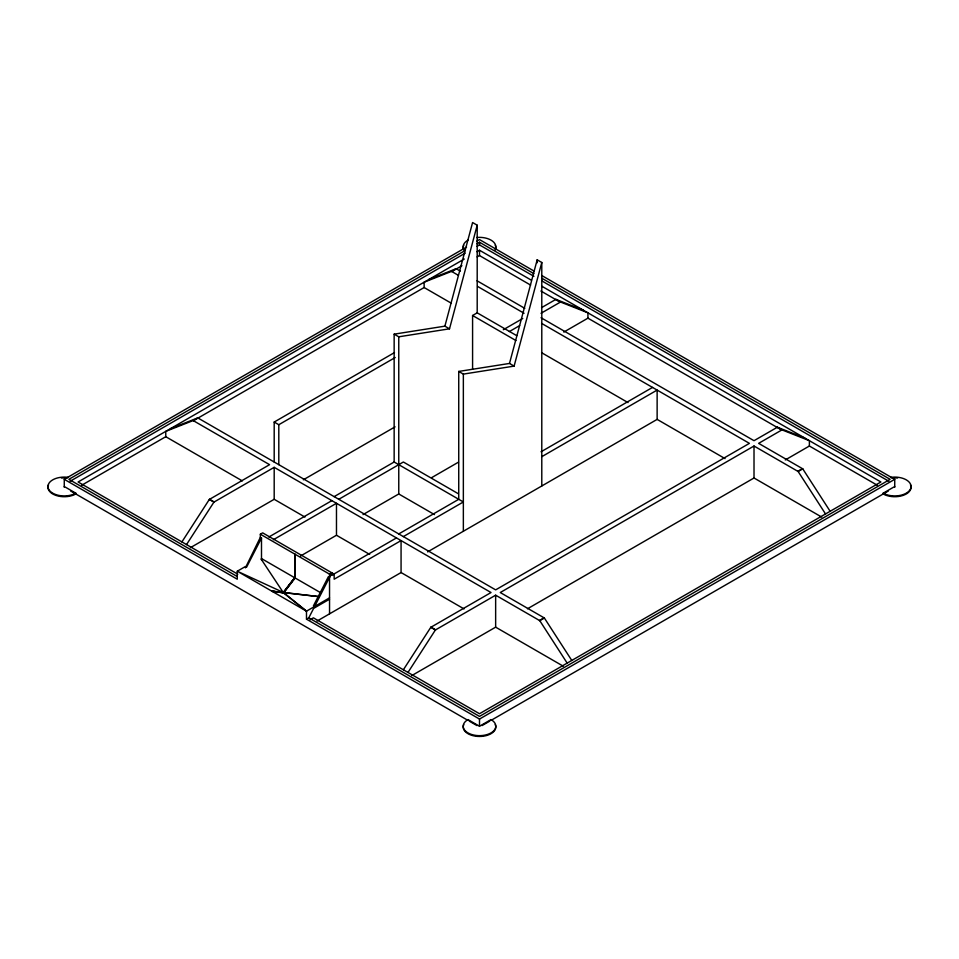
<?xml version="1.0" encoding="UTF-8"?>
<svg xmlns="http://www.w3.org/2000/svg" width="959" height="959" viewBox="0 0 959 959"><rect width="100%" height="100%" fill="white"/><g stroke="black" fill="none" stroke-linecap="round" stroke-linejoin="round"><path stroke-width="1.44" d="M403.367 536.596L463.353 501.965L394.149 462.01L394.149 334.152L398.764 336.801L398.764 493.969L434.487 514.599M509.493 363.449L537.172 259.829L541.787 262.49L514.108 366.11L509.493 363.449L458.738 371.433L458.738 499.303L398.764 533.923M394.149 334.152L444.892 326.156L472.583 222.536L477.198 225.197L477.198 312.838L516.757 335.674M398.764 336.801L449.507 328.817L477.198 225.197M317.129 621.012L401.066 572.547L401.066 540.588L334.164 579.212L334.164 574.153L262.658 532.856L260.345 534.199L260.345 537.364L245.396 567.86M260.345 537.364L261.495 538.035L246.559 567.201L245.396 566.529L237.281 571.216L237.281 579.212L64.265 479.32L64.265 487.316M329.536 597.865L306.484 611.171L283.42 592.794L272.116 591.331L283.648 592.65L306.484 611.171L306.484 619.166L308.786 617.836L331.862 572.823L329.536 574.153L329.548 613.844M181.91 541.919L209.314 499.459L269.575 464.671L193.167 420.557L165.763 431.37L165.763 436.705L81.647 485.266M186.525 544.58L213.929 502.12L274.19 467.333L491.032 592.53L430.783 627.318L403.367 669.778M407.983 672.439L435.398 629.979L495.647 595.191L539.761 620.653L567.165 663.113M306.484 611.171L237.281 571.216L283.181 592.386L294.725 577.75L283.42 592.794L271.649 591.068L319.227 596.654L283.648 592.65L294.725 577.75L294.725 554.038M283.876 592.53L295.18 578.013L295.18 554.302M64.265 479.32L466.53 247.074M476.911 241.081L479.5 239.582L533.995 271.049M465.247 250.479L68.88 479.32L236.993 576.383M476.911 243.742L479.5 242.243L533.899 273.663M70.175 481.238L465.247 253.14M476.911 246.403L479.5 244.917L533.899 276.324M464.276 259.026L78.099 481.981L237.796 574.177M476.959 251.702L479.5 250.239L531.406 280.208M193.167 420.557L197.782 417.896L495.647 589.869L749.411 443.358L541.583 323.375M451.389 303.26L424.13 287.532L424.13 282.21L451.545 271.385L456.16 268.724L460.308 271.121M193.442 420.713L424.13 287.532M451.821 271.553L461.914 265.715M477.138 256.928L479.5 255.573L530.603 285.075M274.19 462.01L274.19 422.056L394.485 352.588M274.19 422.056L278.805 424.717L395.228 357.503M472.583 369.119L472.583 315.499L477.198 312.838M503.319 329.716L522.763 318.496M541.535 307.659L555.908 299.364L583.312 310.177M509.349 331.562L519.67 325.604M541.02 313.281L560.524 302.025L587.927 312.838L587.927 318.16L563.82 332.078M303.344 479.8L395.072 426.851M190.397 547.673L274.19 499.303L304.95 517.057M334.164 496.63L394.149 462.01M268.82 537.028L331.862 500.634M338.779 499.303L403.367 462.01L458.246 493.693M273.435 539.689L336.477 503.295L336.477 535.254L300.455 556.052M363.029 514.599L398.764 493.969M431.574 477.69L458.486 462.154M541.056 451.773L652.516 387.424M333.408 574.321L396.451 537.927M334.164 574.153L331.862 575.484L331.862 572.823M541.787 456.676L657.131 390.085L657.131 419.383L427.618 551.893M329.536 599.195L314.612 607.814L314.612 606.484L313.449 605.824L328.386 576.671L329.536 577.342M309.949 619.838L313.401 617.836L479.5 713.724L880.901 481.981L541.787 286.202M804.769 438.035L777.365 427.223L754.014 440.696L541.044 317.741M825.531 513.952L798.128 471.492L754.014 446.019L500.262 592.53L544.364 617.992L571.78 660.451M877.353 485.266L809.384 446.019L809.384 440.696L781.981 429.884L758.629 443.358L802.743 468.831L830.146 511.291M411.855 675.532L495.647 627.162L563.329 666.229M527.45 608.797L754.014 477.99L821.695 517.069M785.277 459.948L809.384 446.019M539.473 620.497L544.089 617.836M797.852 471.325L802.467 468.663M539.761 620.653L544.364 617.992M798.128 471.492L802.743 468.831M306.484 619.166L479.5 719.058L894.735 479.32L894.735 487.316M70.666 491.008L467.968 720.389L467.968 719.586L479.5 726.251L491.032 719.586L491.032 720.389L888.334 491.008M910.499 484.87A16.315 9.422 0 0 1 902.899 495.467A16.315 9.422 0 0 1 883.203 493.969L883.203 493.178L894.735 486.513M482.065 725.567L489.749 721.132M428.745 279.537L456.16 268.724M170.378 428.709L197.782 417.896M458.738 371.433L463.353 374.106L514.108 366.11M541.787 275.545L894.735 479.32M541.679 278.146L890.12 479.32L479.5 716.397L308.786 617.836M541.679 280.807L888.825 481.238M555.908 299.364L560.524 302.025M777.365 427.223L781.981 429.884M540.888 291.009L560.236 302.181M587.927 318.16L781.705 430.04M477.079 280.807L524.813 308.366M451.545 271.385L458.27 275.269M477.618 286.453L524.07 313.269M541.583 352.684L628.013 402.576M657.131 419.383L725.052 458.606M472.583 315.499L515.966 340.553M444.892 326.156L449.507 328.817M165.763 436.705L242.327 480.903M336.477 535.254L369.659 554.41M401.066 572.547L464.048 608.917M209.589 499.303L214.205 501.965M431.059 627.162L435.674 629.823M209.314 499.459L213.929 502.12M430.783 627.318L435.398 629.979M260.345 534.199L329.536 574.153M261.495 558.57L320.726 592.77M64.265 486.513L75.797 493.178L75.797 493.969A16.315 9.422 0 0 1 56.101 495.467A16.315 9.422 0 0 1 48.501 484.87M469.251 721.132L476.935 725.567M261.16 559.133L283.181 592.386M754.014 446.019L754.014 477.99M541.787 262.49L541.787 485.985M537.172 259.829L537.172 262.802M495.647 595.191L495.647 627.162M479.5 242.243L479.5 244.917M479.5 250.239L479.5 255.573M479.5 719.058L479.5 726.251M463.353 374.106L463.353 531.262M278.805 424.717L278.805 464.671M274.19 467.333L274.19 499.303M261.495 538.035L261.495 559.9M491.032 719.586A16.315 9.422 0 0 1 491.032 732.904A16.315 9.422 0 0 1 467.968 732.904A16.315 9.422 0 0 1 467.968 719.586M891.906 478.038A16.315 9.422 0 0 1 897.576 478.038M890.515 477.414A16.315 9.422 0 0 1 910.499 488.946A16.315 9.422 0 0 1 883.203 493.178M495.252 724.608A16.315 9.422 0 0 1 479.5 736.464A16.315 9.422 0 0 1 463.748 724.608M495.252 245.144A16.315 9.422 0 0 1 495.252 250.011M463.748 250.011A16.315 9.422 0 0 1 463.748 245.144M61.424 478.038A16.315 9.422 0 0 1 67.094 478.038M463.748 249.22A16.315 9.422 0 0 1 467.968 240.122M476.659 237.508A16.315 9.422 0 0 1 495.252 249.22M75.797 493.178A16.315 9.422 0 0 1 48.501 488.946A16.315 9.422 0 0 1 68.485 477.414"/></g></svg>
